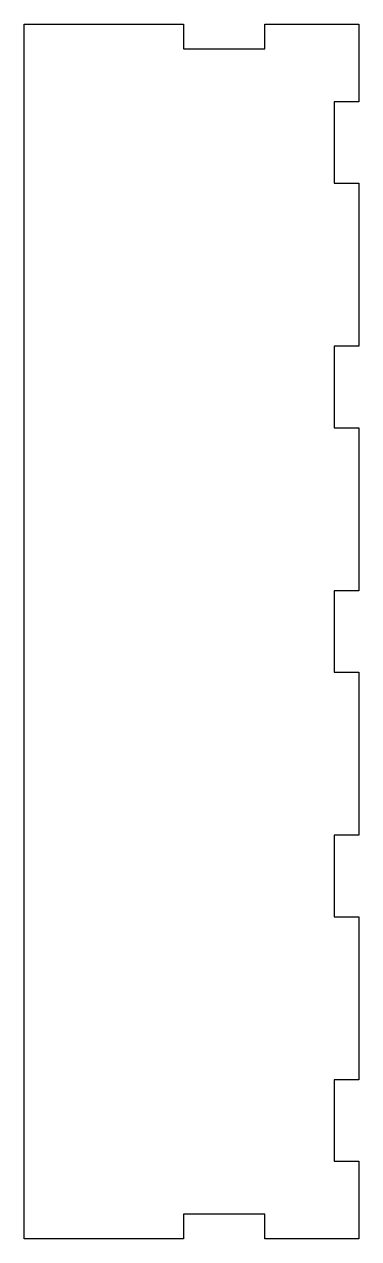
# Model space of a CAD drawing. Header units: millimetres. Extents: x -41 to 0, y -149 to 1.
import ezdxf

# ---------------------------------------------------------------- set-up
doc = ezdxf.new("R2010")
doc.units = ezdxf.units.MM
doc.layers.get('0').update_dxf_attribs({"linetype": 'CONTINUOUS'})

msp = doc.modelspace()

# ---------------------------------------------------------------- linework, layer by layer
msp.add_lwpolyline([(0, -139), (0, -148.5), (-11.5, -148.5), (-11.5, -145.5), (-21.5, -145.5), (-21.5, -148.5), (-41, -148.5), (-41, 0.5), (-21.5, 0.5), (-21.5, -2.5), (-11.5, -2.5), (-11.5, 0.5), (0, 0.5), (0, -9), (-3, -9), (-3, -19), (0, -19), (0, -39), (-3, -39), (-3, -49), (0, -49), (0, -69), (-3, -69), (-3, -79), (0, -79), (0, -99), (-3, -99), (-3, -109), (0, -109), (0, -129), (-3, -129), (-3, -139)], close=True)
msp.add_lwpolyline([(0, -139), (0, -148.5), (-11.5, -148.5), (-11.5, -145.5), (-21.5, -145.5), (-21.5, -148.5), (-41, -148.5), (-41, 0.5), (-21.5, 0.5), (-21.5, -2.5), (-11.5, -2.5), (-11.5, 0.5), (0, 0.5), (0, -9), (-3, -9), (-3, -19), (0, -19), (0, -39), (-3, -39), (-3, -49), (0, -49), (0, -69), (-3, -69), (-3, -79), (0, -79), (0, -99), (-3, -99), (-3, -109), (0, -109), (0, -129), (-3, -129), (-3, -139)], close=True)

doc.saveas('drawing.dxf')
